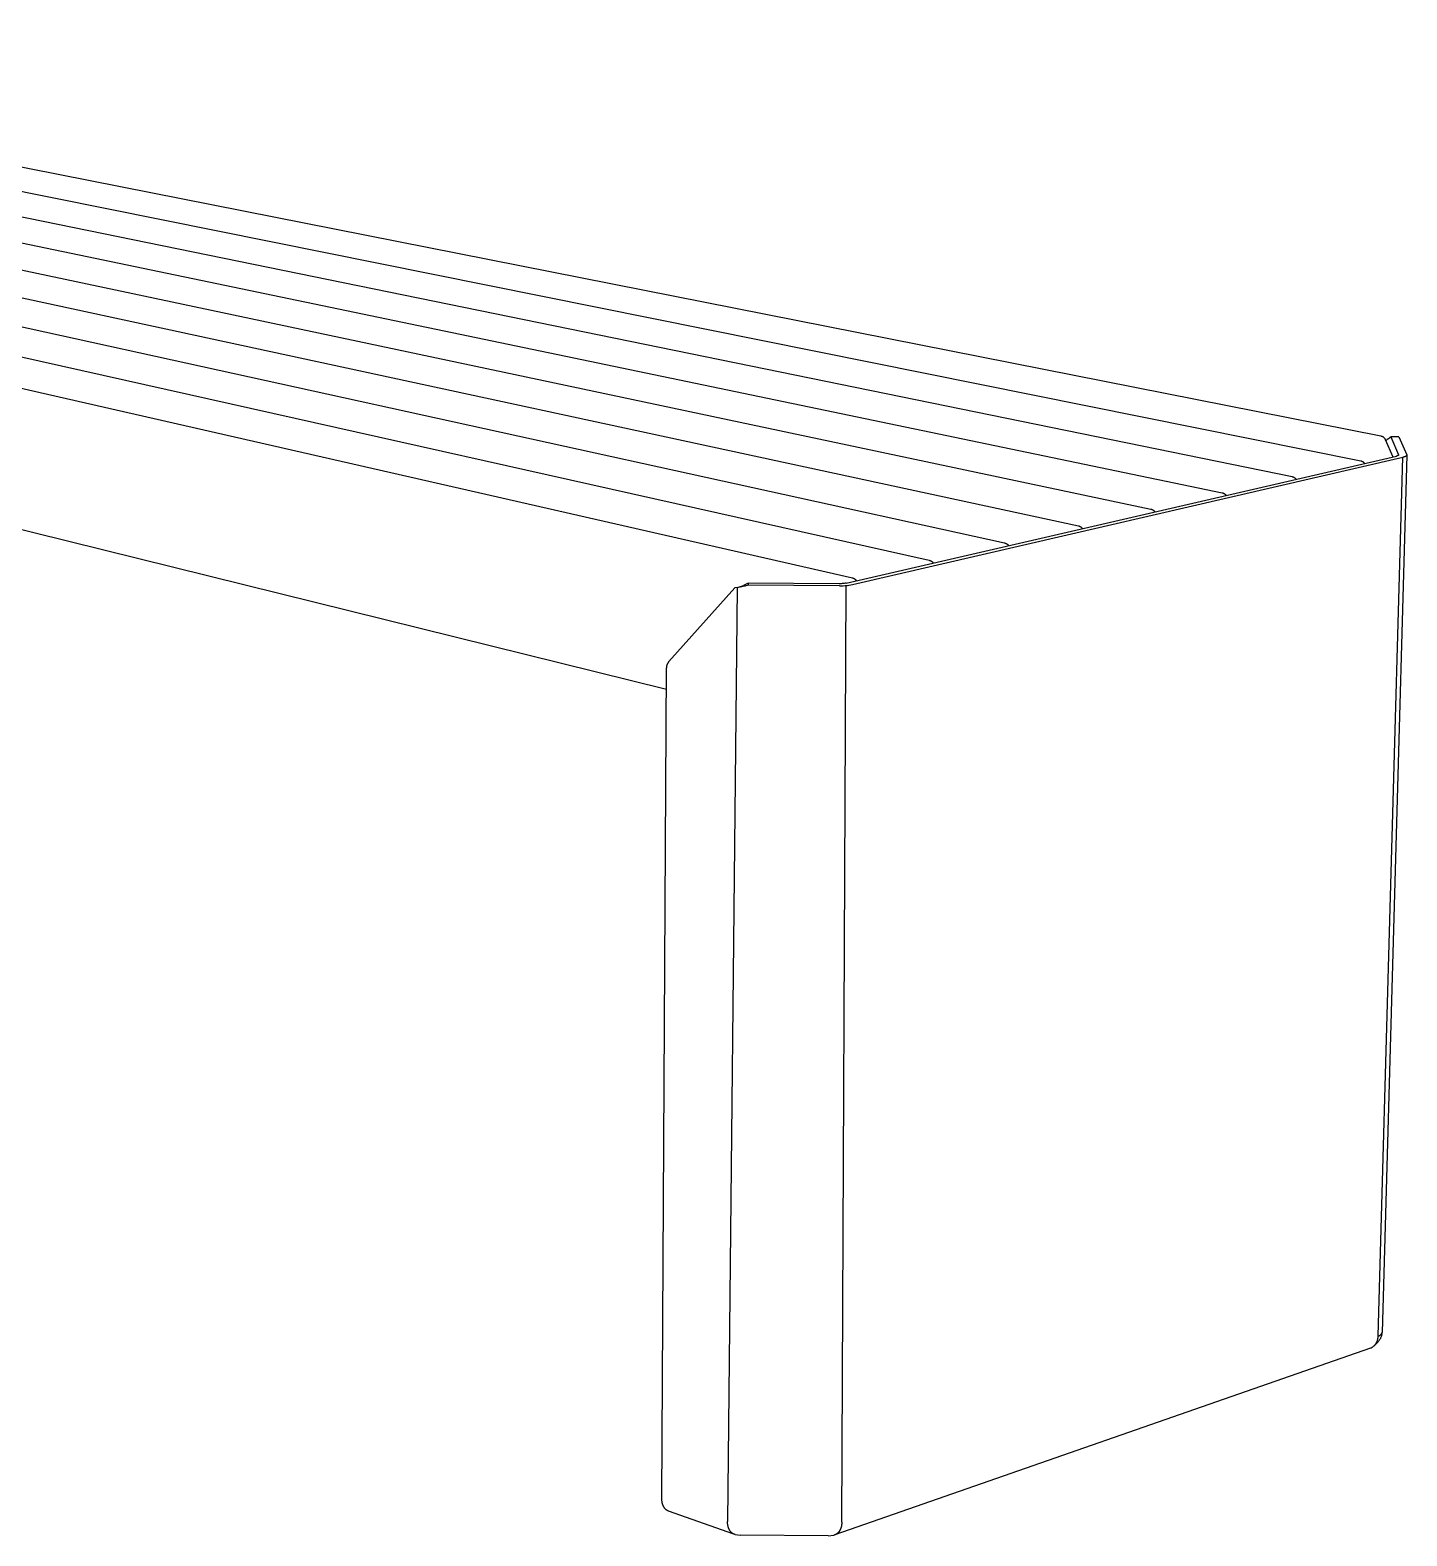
# Model space of a CAD drawing. Header units: millimetres. Extents: x 0 to 4030, y 0 to 2816.
# Drawn here: x 818.4 to 1243.5, y 836.4 to 1301.3 of the extents above; entities that cross this region are included whole.
import ezdxf

# ---------------------------------------------------------------- set-up
doc = ezdxf.new("R2010")
doc.units = ezdxf.units.MM
doc.header["$MEASUREMENT"] = 0
doc.layers.add('Domyślny', color=7, linetype='Continuous', true_color=0x000000)
doc.layers.add('Utwórz2D linie widoczne', color=7, linetype='Continuous', true_color=0x000000)

msp = doc.modelspace()

# ---------------------------------------------------------------- linework, layer by layer
at = {"layer": 'Domyślny'}
for p, q in [((1234.57, 898.12), (1242.23, 1169.37)), ((1069, 840.62), (1070.33, 1129.8)), ((1036.74, 1129.2), (1033.73, 840.88)), ((1036.04, 836.85), (1037.74, 836.59)), ((1064.82, 836.39), (1066.51, 836.63))]:
    msp.add_line(p, q, dxfattribs=at)
at = {"layer": 'Utwórz2D linie widoczne'}
for p, q in [((553.12, 1297.42), (1208.01, 1163.41)), ((573.56, 1300.19), (1229.21, 1168.3)), ((602.12, 1301.26), (1235.44, 1175.98)), ((532.41, 1294.61), (1186.43, 1158.44)), ((490.11, 1288.87), (1142.06, 1148.21)), ((511.4, 1291.76), (1164.45, 1153.37)), ((468.51, 1285.94), (1119.24, 1142.95)), ((424.39, 1279.96), (1072.3, 1132.13)), ((446.61, 1282.97), (1095.99, 1137.59)), ((1014.9, 1097.68), (426.24, 1243.41)), ((1235.44, 1175.98), (1235.5, 1175.97)), ((1235.5, 1175.97), (1235.56, 1175.95)), ((1235.56, 1175.95), (1235.63, 1175.93)), ((1235.63, 1175.93), (1235.69, 1175.91)), ((1235.69, 1175.91), (1235.75, 1175.89)), ((1235.75, 1175.89), (1235.81, 1175.87)), ((1235.81, 1175.87), (1235.87, 1175.84)), ((1235.87, 1175.84), (1235.93, 1175.81)), ((1235.93, 1175.81), (1235.98, 1175.78)), ((1235.98, 1175.78), (1236.04, 1175.75)), ((1236.04, 1175.75), (1236.1, 1175.71)), ((1236.1, 1175.71), (1236.15, 1175.68)), ((1236.15, 1175.68), (1236.2, 1175.64)), ((1236.2, 1175.64), (1236.25, 1175.6)), ((1236.25, 1175.6), (1236.3, 1175.56)), ((1236.3, 1175.56), (1236.35, 1175.52)), ((1236.35, 1175.52), (1236.4, 1175.47)), ((1236.4, 1175.47), (1236.44, 1175.42)), ((1236.44, 1175.42), (1236.49, 1175.38)), ((1236.49, 1175.38), (1236.53, 1175.33)), ((1236.53, 1175.33), (1236.57, 1175.28)), ((1236.57, 1175.28), (1236.61, 1175.22)), ((1236.61, 1175.22), (1236.64, 1175.17)), ((1236.64, 1175.17), (1236.68, 1175.12)), ((1236.68, 1175.12), (1236.71, 1175.06)), ((1236.71, 1175.06), (1236.74, 1175)), ((1236.74, 1175), (1236.77, 1174.94)), ((1236.77, 1174.94), (1236.8, 1174.89)), ((1236.8, 1174.89), (1239.13, 1169.5)), ((1237.46, 1175.02), (1236.96, 1174.51)), ((1237.46, 1175.02), (1237.53, 1175.05)), ((1237.53, 1175.05), (1237.61, 1175.08)), ((1237.61, 1175.08), (1237.68, 1175.11)), ((1237.68, 1175.11), (1237.75, 1175.15)), ((1237.75, 1175.15), (1237.82, 1175.18)), ((1237.82, 1175.18), (1237.89, 1175.22)), ((1237.89, 1175.22), (1237.96, 1175.26)), ((1237.96, 1175.26), (1238.03, 1175.31)), ((1238.03, 1175.31), (1238.09, 1175.35)), ((1238.09, 1175.35), (1238.16, 1175.4)), ((1238.16, 1175.4), (1238.22, 1175.45)), ((1238.22, 1175.45), (1238.28, 1175.5)), ((1238.28, 1175.5), (1238.34, 1175.56)), ((1238.34, 1175.56), (1238.39, 1175.62)), ((1238.39, 1175.62), (1238.45, 1175.67)), ((1238.45, 1175.67), (1238.5, 1175.73)), ((1238.5, 1175.73), (1240.92, 1170.19)), ((1241, 1175.72), (1238.5, 1175.73)), ((1241, 1175.72), (1243.45, 1170.18)), ((1070.37, 1130.54), (1240.27, 1169.76)), ((1072.33, 1130.09), (1242.23, 1169.37)), ((1229.21, 1168.3), (1229.27, 1168.29)), ((1229.27, 1168.29), (1229.33, 1168.27)), ((1229.33, 1168.27), (1229.4, 1168.25)), ((1229.4, 1168.25), (1229.46, 1168.23)), ((1229.46, 1168.23), (1229.52, 1168.21)), ((1229.52, 1168.21), (1229.58, 1168.18)), ((1229.58, 1168.18), (1229.64, 1168.16)), ((1229.64, 1168.16), (1229.7, 1168.13)), ((1229.7, 1168.13), (1229.75, 1168.1)), ((1229.75, 1168.1), (1229.81, 1168.07)), ((1229.81, 1168.07), (1229.87, 1168.03)), ((1229.87, 1168.03), (1229.92, 1168)), ((1229.92, 1168), (1229.97, 1167.96)), ((1229.97, 1167.96), (1230.02, 1167.92)), ((1230.02, 1167.92), (1230.07, 1167.88)), ((1230.07, 1167.88), (1230.12, 1167.83)), ((1230.12, 1167.83), (1230.17, 1167.79)), ((1230.17, 1167.79), (1230.22, 1167.74)), ((1230.22, 1167.74), (1230.26, 1167.69)), ((1230.26, 1167.69), (1230.3, 1167.64)), ((1230.3, 1167.64), (1230.34, 1167.59)), ((1230.34, 1167.59), (1230.38, 1167.54)), ((1230.38, 1167.54), (1230.42, 1167.49)), ((1243.47, 1170.06), (1235.79, 899.13)), ((1240.35, 1169.78), (1240.27, 1169.76)), ((1240.44, 1169.8), (1240.35, 1169.78)), ((1240.51, 1169.83), (1240.44, 1169.8)), ((1240.55, 1169.84), (1240.51, 1169.83)), ((1240.58, 1169.85), (1240.55, 1169.84)), ((1240.61, 1169.86), (1240.58, 1169.85)), ((1240.65, 1169.88), (1240.61, 1169.86)), ((1240.68, 1169.89), (1240.65, 1169.88)), ((1240.7, 1169.9), (1240.68, 1169.89)), ((1240.73, 1169.92), (1240.7, 1169.9)), ((1240.76, 1169.93), (1240.73, 1169.92)), ((1240.77, 1169.94), (1240.76, 1169.93)), ((1240.78, 1169.94), (1240.77, 1169.94)), ((1240.79, 1169.95), (1240.78, 1169.94)), ((1240.8, 1169.96), (1240.79, 1169.95)), ((1240.81, 1169.96), (1240.8, 1169.96)), ((1240.82, 1169.97), (1240.81, 1169.96)), ((1240.83, 1169.98), (1240.82, 1169.97)), ((1240.84, 1169.98), (1240.83, 1169.98)), ((1240.85, 1169.99), (1240.84, 1169.98)), ((1240.86, 1170), (1240.85, 1169.99)), ((1240.87, 1170.01), (1240.86, 1170.01)), ((1240.86, 1170.01), (1240.86, 1170)), ((1240.88, 1170.02), (1240.87, 1170.01)), ((1240.89, 1170.03), (1240.88, 1170.03)), ((1240.88, 1170.03), (1240.88, 1170.02)), ((1240.88, 1170.02), (1240.88, 1170.02)), ((1240.9, 1170.04), (1240.89, 1170.04)), ((1240.89, 1170.04), (1240.89, 1170.03)), ((1240.89, 1170.03), (1240.89, 1170.03)), ((1240.91, 1170.06), (1240.9, 1170.05)), ((1240.9, 1170.05), (1240.9, 1170.05)), ((1240.9, 1170.05), (1240.9, 1170.05)), ((1240.9, 1170.05), (1240.9, 1170.04)), ((1240.92, 1170.07), (1240.91, 1170.07)), ((1240.91, 1170.07), (1240.91, 1170.07)), ((1240.91, 1170.07), (1240.91, 1170.06)), ((1240.91, 1170.06), (1240.91, 1170.06)), ((1240.91, 1170.06), (1240.91, 1170.06)), ((1240.92, 1170.19), (1240.92, 1170.18)), ((1240.92, 1170.18), (1240.92, 1170.18)), ((1240.92, 1170.18), (1240.92, 1170.18)), ((1240.92, 1170.18), (1240.92, 1170.17)), ((1240.92, 1170.17), (1240.92, 1170.17)), ((1240.92, 1170.17), (1240.92, 1170.17)), ((1240.92, 1170.17), (1240.92, 1170.16)), ((1240.92, 1170.16), (1240.93, 1170.16)), ((1240.93, 1170.1), (1240.92, 1170.1)), ((1240.92, 1170.1), (1240.92, 1170.1)), ((1240.92, 1170.1), (1240.92, 1170.09)), ((1240.92, 1170.09), (1240.92, 1170.09)), ((1240.92, 1170.09), (1240.92, 1170.09)), ((1240.92, 1170.09), (1240.92, 1170.08)), ((1240.92, 1170.08), (1240.92, 1170.08)), ((1240.92, 1170.08), (1240.92, 1170.07)), ((1240.93, 1170.16), (1240.93, 1170.16)), ((1240.93, 1170.16), (1240.93, 1170.15)), ((1240.93, 1170.15), (1240.93, 1170.15)), ((1240.93, 1170.15), (1240.93, 1170.14)), ((1240.93, 1170.14), (1240.93, 1170.14)), ((1240.93, 1170.14), (1240.93, 1170.14)), ((1240.93, 1170.14), (1240.93, 1170.13)), ((1240.93, 1170.13), (1240.93, 1170.13)), ((1240.93, 1170.13), (1240.93, 1170.13)), ((1240.93, 1170.13), (1240.93, 1170.12)), ((1240.93, 1170.12), (1240.93, 1170.12)), ((1240.93, 1170.12), (1240.93, 1170.11)), ((1240.93, 1170.11), (1240.93, 1170.11)), ((1240.93, 1170.11), (1240.93, 1170.11)), ((1240.93, 1170.11), (1240.93, 1170.1)), ((1242.39, 1169.41), (1242.23, 1169.37)), ((1242.54, 1169.45), (1242.39, 1169.41)), ((1242.68, 1169.49), (1242.54, 1169.45)), ((1242.75, 1169.52), (1242.68, 1169.49)), ((1242.82, 1169.54), (1242.75, 1169.52)), ((1242.88, 1169.56), (1242.82, 1169.54)), ((1242.94, 1169.59), (1242.88, 1169.56)), ((1242.99, 1169.61), (1242.94, 1169.59)), ((1243.05, 1169.64), (1242.99, 1169.61)), ((1243.1, 1169.66), (1243.05, 1169.64)), ((1243.14, 1169.69), (1243.1, 1169.66)), ((1243.17, 1169.7), (1243.14, 1169.69)), ((1243.19, 1169.71), (1243.17, 1169.7)), ((1243.21, 1169.73), (1243.19, 1169.71)), ((1243.23, 1169.74), (1243.21, 1169.73)), ((1243.25, 1169.75), (1243.23, 1169.74)), ((1243.27, 1169.77), (1243.25, 1169.75)), ((1243.29, 1169.78), (1243.27, 1169.77)), ((1243.3, 1169.79), (1243.29, 1169.78)), ((1243.32, 1169.81), (1243.3, 1169.79)), ((1243.33, 1169.82), (1243.32, 1169.81)), ((1243.35, 1169.83), (1243.33, 1169.82)), ((1243.36, 1169.85), (1243.35, 1169.83)), ((1243.37, 1169.86), (1243.36, 1169.85)), ((1243.38, 1169.87), (1243.37, 1169.86)), ((1243.39, 1169.87), (1243.38, 1169.87)), ((1243.4, 1169.89), (1243.39, 1169.88)), ((1243.39, 1169.88), (1243.39, 1169.87)), ((1243.41, 1169.9), (1243.4, 1169.89)), ((1243.4, 1169.89), (1243.4, 1169.89)), ((1243.42, 1169.91), (1243.41, 1169.91)), ((1243.41, 1169.91), (1243.41, 1169.9)), ((1243.43, 1169.93), (1243.42, 1169.92)), ((1243.42, 1169.92), (1243.42, 1169.91)), ((1243.44, 1169.95), (1243.43, 1169.94)), ((1243.43, 1169.94), (1243.43, 1169.93)), ((1243.43, 1169.93), (1243.43, 1169.93)), ((1243.45, 1169.96), (1243.44, 1169.96)), ((1243.44, 1169.96), (1243.44, 1169.95)), ((1243.45, 1170.18), (1243.45, 1170.17)), ((1243.45, 1170.17), (1243.45, 1170.16)), ((1243.45, 1170.16), (1243.45, 1170.16)), ((1243.45, 1170.16), (1243.46, 1170.15)), ((1243.46, 1169.99), (1243.45, 1169.98)), ((1243.45, 1169.98), (1243.45, 1169.98)), ((1243.45, 1169.98), (1243.45, 1169.97)), ((1243.45, 1169.97), (1243.45, 1169.96)), ((1243.46, 1170.15), (1243.46, 1170.14)), ((1243.46, 1170.14), (1243.46, 1170.14)), ((1243.46, 1170.14), (1243.46, 1170.13)), ((1243.46, 1170.13), (1243.46, 1170.12)), ((1243.46, 1170.12), (1243.46, 1170.11)), ((1243.46, 1170.11), (1243.47, 1170.11)), ((1243.47, 1170.03), (1243.46, 1170.02)), ((1243.46, 1170.02), (1243.46, 1170.02)), ((1243.46, 1170.02), (1243.46, 1170.01)), ((1243.46, 1170.01), (1243.46, 1170)), ((1243.46, 1170), (1243.46, 1170)), ((1243.46, 1170), (1243.46, 1169.99)), ((1243.47, 1170.11), (1243.47, 1170.1)), ((1243.47, 1170.1), (1243.47, 1170.09)), ((1243.47, 1170.09), (1243.47, 1170.09)), ((1243.47, 1170.09), (1243.47, 1170.08)), ((1243.47, 1170.08), (1243.47, 1170.07)), ((1243.47, 1170.07), (1243.47, 1170.07)), ((1243.47, 1170.07), (1243.47, 1170.06)), ((1243.47, 1170.06), (1243.47, 1170.05)), ((1243.47, 1170.05), (1243.47, 1170.05)), ((1243.47, 1170.05), (1243.47, 1170.04)), ((1243.47, 1170.04), (1243.47, 1170.03)), ((1208.01, 1163.41), (1208.08, 1163.4)), ((1208.08, 1163.4), (1208.14, 1163.38)), ((1208.14, 1163.38), (1208.2, 1163.37)), ((1208.2, 1163.37), (1208.27, 1163.35)), ((1208.27, 1163.35), (1208.33, 1163.32)), ((1208.33, 1163.32), (1208.39, 1163.3)), ((1208.39, 1163.3), (1208.45, 1163.27)), ((1208.45, 1163.27), (1208.51, 1163.24)), ((1208.51, 1163.24), (1208.56, 1163.21)), ((1208.56, 1163.21), (1208.62, 1163.18)), ((1208.62, 1163.18), (1208.68, 1163.14)), ((1208.68, 1163.14), (1208.73, 1163.11)), ((1208.73, 1163.11), (1208.78, 1163.07)), ((1208.78, 1163.07), (1208.84, 1163.03)), ((1208.84, 1163.03), (1208.89, 1162.99)), ((1208.89, 1162.99), (1208.93, 1162.94)), ((1208.93, 1162.94), (1208.98, 1162.9)), ((1208.98, 1162.9), (1209.03, 1162.85)), ((1209.03, 1162.85), (1209.07, 1162.8)), ((1209.07, 1162.8), (1209.11, 1162.75)), ((1209.11, 1162.75), (1209.15, 1162.7)), ((1209.15, 1162.7), (1209.19, 1162.65)), ((1209.19, 1162.65), (1209.23, 1162.6)), ((1186.43, 1158.44), (1186.5, 1158.43)), ((1186.5, 1158.43), (1186.56, 1158.41)), ((1186.56, 1158.41), (1186.62, 1158.39)), ((1186.62, 1158.39), (1186.69, 1158.37)), ((1186.69, 1158.37), (1186.75, 1158.35)), ((1186.75, 1158.35), (1186.81, 1158.32)), ((1186.81, 1158.32), (1186.87, 1158.3)), ((1186.87, 1158.3), (1186.93, 1158.27)), ((1186.93, 1158.27), (1186.99, 1158.24)), ((1186.99, 1158.24), (1187.04, 1158.2)), ((1187.04, 1158.2), (1187.1, 1158.17)), ((1187.1, 1158.17), (1187.15, 1158.13)), ((1187.15, 1158.13), (1187.21, 1158.09)), ((1187.21, 1158.09), (1187.26, 1158.05)), ((1187.26, 1158.05), (1187.31, 1158.01)), ((1187.31, 1158.01), (1187.36, 1157.97)), ((1187.36, 1157.97), (1187.4, 1157.92)), ((1187.4, 1157.92), (1187.45, 1157.87)), ((1187.45, 1157.87), (1187.49, 1157.82)), ((1187.49, 1157.82), (1187.54, 1157.77)), ((1187.54, 1157.77), (1187.58, 1157.72)), ((1187.58, 1157.72), (1187.62, 1157.67)), ((1187.62, 1157.67), (1187.65, 1157.62)), ((1164.45, 1153.37), (1164.52, 1153.36)), ((1164.52, 1153.36), (1164.58, 1153.34)), ((1164.58, 1153.34), (1164.64, 1153.32)), ((1164.64, 1153.32), (1164.71, 1153.3)), ((1164.71, 1153.3), (1164.77, 1153.28)), ((1164.77, 1153.28), (1164.83, 1153.25)), ((1164.83, 1153.25), (1164.89, 1153.23)), ((1164.89, 1153.23), (1164.95, 1153.2)), ((1164.95, 1153.2), (1165.01, 1153.17)), ((1165.01, 1153.17), (1165.06, 1153.13)), ((1165.06, 1153.13), (1165.12, 1153.1)), ((1165.12, 1153.1), (1165.17, 1153.06)), ((1165.17, 1153.06), (1165.23, 1153.02)), ((1165.23, 1153.02), (1165.28, 1152.98)), ((1165.28, 1152.98), (1165.33, 1152.94)), ((1165.33, 1152.94), (1165.38, 1152.89)), ((1165.38, 1152.89), (1165.43, 1152.85)), ((1165.43, 1152.85), (1165.47, 1152.8)), ((1165.47, 1152.8), (1165.52, 1152.75)), ((1165.52, 1152.75), (1165.56, 1152.7)), ((1165.56, 1152.7), (1165.6, 1152.65)), ((1165.6, 1152.65), (1165.64, 1152.6)), ((1165.64, 1152.6), (1165.68, 1152.54)), ((1142.06, 1148.21), (1142.12, 1148.2)), ((1142.12, 1148.2), (1142.19, 1148.18)), ((1142.19, 1148.18), (1142.25, 1148.16)), ((1142.25, 1148.16), (1142.31, 1148.14)), ((1142.31, 1148.14), (1142.38, 1148.12)), ((1142.38, 1148.12), (1142.44, 1148.09)), ((1142.44, 1148.09), (1142.5, 1148.06)), ((1142.5, 1148.06), (1142.56, 1148.03)), ((1142.56, 1148.03), (1142.62, 1148)), ((1142.62, 1148), (1142.67, 1147.97)), ((1142.67, 1147.97), (1142.73, 1147.93)), ((1142.73, 1147.93), (1142.78, 1147.9)), ((1142.78, 1147.9), (1142.84, 1147.86)), ((1142.84, 1147.86), (1142.89, 1147.82)), ((1142.89, 1147.82), (1142.94, 1147.77)), ((1142.94, 1147.77), (1142.99, 1147.73)), ((1142.99, 1147.73), (1143.04, 1147.68)), ((1143.04, 1147.68), (1143.08, 1147.64)), ((1143.08, 1147.64), (1143.13, 1147.59)), ((1143.13, 1147.59), (1143.17, 1147.54)), ((1143.17, 1147.54), (1143.21, 1147.48)), ((1143.21, 1147.48), (1143.25, 1147.43)), ((1143.25, 1147.43), (1143.29, 1147.38)), ((1119.24, 1142.95), (1119.31, 1142.94)), ((1119.31, 1142.94), (1119.37, 1142.92)), ((1119.37, 1142.92), (1119.44, 1142.9)), ((1119.44, 1142.9), (1119.5, 1142.88)), ((1119.5, 1142.88), (1119.56, 1142.86)), ((1119.56, 1142.86), (1119.62, 1142.83)), ((1119.62, 1142.83), (1119.68, 1142.8)), ((1119.68, 1142.8), (1119.74, 1142.77)), ((1119.74, 1142.77), (1119.8, 1142.74)), ((1119.8, 1142.74), (1119.86, 1142.71)), ((1119.86, 1142.71), (1119.92, 1142.67)), ((1119.92, 1142.67), (1119.97, 1142.63)), ((1119.97, 1142.63), (1120.02, 1142.59)), ((1120.02, 1142.59), (1120.08, 1142.55)), ((1120.08, 1142.55), (1120.13, 1142.51)), ((1120.13, 1142.51), (1120.18, 1142.46)), ((1120.18, 1142.46), (1120.23, 1142.42)), ((1120.23, 1142.42), (1120.27, 1142.37)), ((1120.27, 1142.37), (1120.32, 1142.32)), ((1120.32, 1142.32), (1120.36, 1142.27)), ((1120.36, 1142.27), (1120.4, 1142.22)), ((1120.4, 1142.22), (1120.44, 1142.16)), ((1120.44, 1142.16), (1120.48, 1142.11)), ((1095.99, 1137.59), (1096.06, 1137.58)), ((1096.06, 1137.58), (1096.13, 1137.56)), ((1096.13, 1137.56), (1096.2, 1137.54)), ((1096.2, 1137.54), (1096.26, 1137.52)), ((1096.26, 1137.52), (1096.33, 1137.49)), ((1096.33, 1137.49), (1096.39, 1137.46)), ((1096.39, 1137.46), (1096.45, 1137.43)), ((1096.45, 1137.43), (1096.52, 1137.4)), ((1096.52, 1137.4), (1096.58, 1137.36)), ((1096.58, 1137.36), (1096.64, 1137.33)), ((1096.64, 1137.33), (1096.7, 1137.29)), ((1096.7, 1137.29), (1096.75, 1137.25)), ((1096.75, 1137.25), (1096.81, 1137.21)), ((1096.81, 1137.21), (1096.86, 1137.16)), ((1096.86, 1137.16), (1096.91, 1137.12)), ((1096.91, 1137.12), (1096.96, 1137.07)), ((1096.96, 1137.07), (1097.01, 1137.02)), ((1097.01, 1137.02), (1097.06, 1136.97)), ((1097.06, 1136.97), (1097.11, 1136.91)), ((1097.11, 1136.91), (1097.15, 1136.86)), ((1097.15, 1136.86), (1097.19, 1136.8)), ((1097.19, 1136.8), (1097.23, 1136.74)), ((1038.04, 1129.57), (1038.36, 1129.69)), ((1038.36, 1129.69), (1038.68, 1129.82)), ((1040.09, 1130.48), (1038.68, 1129.82)), ((1040.13, 1129.86), (1039.11, 1129.61)), ((1068.23, 1130.35), (1040.09, 1130.48)), ((1040.09, 1130.48), (1040.13, 1129.86)), ((1068.3, 1129.72), (1040.13, 1129.86)), ((1068.54, 1130.35), (1068.23, 1130.35)), ((1068.3, 1129.72), (1068.88, 1129.72)), ((1068.84, 1130.36), (1068.54, 1130.35)), ((1069.15, 1130.37), (1068.84, 1130.36)), ((1068.88, 1129.72), (1069.46, 1129.74)), ((1069.46, 1130.4), (1069.15, 1130.37)), ((1069.76, 1130.44), (1069.46, 1130.4)), ((1069.46, 1129.74), (1070.04, 1129.77)), ((1070.06, 1130.49), (1069.76, 1130.44)), ((1070.04, 1129.77), (1070.61, 1129.83)), ((1070.37, 1130.54), (1070.06, 1130.49)), ((1070.61, 1129.83), (1071.19, 1129.9)), ((1071.19, 1129.9), (1071.76, 1129.99)), ((1071.76, 1129.99), (1072.33, 1130.09)), ((1072.3, 1132.13), (1072.36, 1132.12)), ((1072.36, 1132.12), (1072.43, 1132.1)), ((1072.43, 1132.1), (1072.5, 1132.07)), ((1072.5, 1132.07), (1072.57, 1132.05)), ((1072.57, 1132.05), (1072.63, 1132.02)), ((1072.63, 1132.02), (1072.69, 1132)), ((1072.69, 1132), (1072.76, 1131.97)), ((1072.76, 1131.97), (1072.82, 1131.93)), ((1072.82, 1131.93), (1072.88, 1131.9)), ((1072.88, 1131.9), (1072.94, 1131.86)), ((1072.94, 1131.86), (1073, 1131.82)), ((1073, 1131.82), (1073.06, 1131.78)), ((1073.06, 1131.78), (1073.11, 1131.74)), ((1073.11, 1131.74), (1073.17, 1131.69)), ((1073.17, 1131.69), (1073.22, 1131.65)), ((1073.22, 1131.65), (1073.27, 1131.6)), ((1073.27, 1131.6), (1073.32, 1131.55)), ((1073.32, 1131.55), (1073.37, 1131.5)), ((1073.37, 1131.5), (1073.41, 1131.44)), ((1073.41, 1131.44), (1073.46, 1131.39)), ((1073.46, 1131.39), (1073.5, 1131.33)), ((1073.5, 1131.33), (1073.54, 1131.27)), ((1015.64, 1106.31), (1036.02, 1129.04)), ((1037.06, 1129.2), (1036.02, 1129.04)), ((1036.74, 1129.2), (1036.02, 1129.04)), ((1036.74, 1129.2), (1037.07, 1129.28)), ((1038.09, 1129.39), (1037.06, 1129.2)), ((1037.07, 1129.28), (1037.4, 1129.37)), ((1037.4, 1129.37), (1037.72, 1129.46)), ((1037.72, 1129.46), (1038.04, 1129.57)), ((1039.11, 1129.61), (1038.09, 1129.39)), ((1013.43, 847.98), (1014.93, 1104.18)), ((1014.93, 1104.4), (1014.94, 1104.51)), ((1014.93, 1104.29), (1014.93, 1104.4)), ((1014.93, 1104.18), (1014.93, 1104.29)), ((1014.94, 1104.51), (1014.95, 1104.61)), ((1014.95, 1104.61), (1014.96, 1104.72)), ((1014.96, 1104.72), (1014.98, 1104.83)), ((1014.98, 1104.83), (1015, 1104.94)), ((1015, 1104.94), (1015.02, 1105.05)), ((1015.02, 1105.05), (1015.05, 1105.15)), ((1015.05, 1105.15), (1015.08, 1105.26)), ((1015.08, 1105.26), (1015.12, 1105.36)), ((1015.12, 1105.36), (1015.15, 1105.46)), ((1015.15, 1105.46), (1015.19, 1105.56)), ((1015.19, 1105.56), (1015.24, 1105.66)), ((1015.24, 1105.66), (1015.29, 1105.76)), ((1015.29, 1105.76), (1015.34, 1105.86)), ((1015.34, 1105.86), (1015.39, 1105.95)), ((1015.39, 1105.95), (1015.45, 1106.04)), ((1015.45, 1106.04), (1015.51, 1106.13)), ((1015.51, 1106.13), (1015.58, 1106.22)), ((1015.58, 1106.22), (1015.64, 1106.31)), ((1234.5, 897.19), (1234.52, 897.32)), ((1234.52, 897.32), (1234.54, 897.45)), ((1234.54, 897.45), (1234.56, 897.58)), ((1234.56, 897.58), (1234.57, 897.72)), ((1234.57, 898.12), (1234.62, 898.12)), ((1234.58, 897.98), (1234.57, 898.12)), ((1234.57, 897.85), (1234.58, 897.98)), ((1234.57, 897.72), (1234.57, 897.85)), ((1234.62, 898.12), (1234.67, 898.13)), ((1234.67, 898.13), (1234.72, 898.14)), ((1234.72, 898.14), (1234.77, 898.16)), ((1234.77, 898.16), (1234.82, 898.17)), ((1234.82, 898.17), (1234.87, 898.19)), ((1234.87, 898.19), (1234.92, 898.2)), ((1234.92, 898.2), (1234.96, 898.22)), ((1234.96, 898.22), (1235.01, 898.24)), ((1235.01, 898.24), (1235.05, 898.27)), ((1235.05, 898.27), (1235.1, 898.29)), ((1235.1, 898.29), (1235.14, 898.32)), ((1235.14, 898.32), (1235.19, 898.34)), ((1235.19, 898.34), (1235.23, 898.37)), ((1235.28, 897.35), (1235.2, 897.19)), ((1235.23, 898.37), (1235.27, 898.4)), ((1235.27, 898.4), (1235.31, 898.43)), ((1235.35, 897.5), (1235.28, 897.35)), ((1235.31, 898.43), (1235.35, 898.46)), ((1235.35, 898.46), (1235.39, 898.5)), ((1235.42, 897.66), (1235.35, 897.5)), ((1235.39, 898.5), (1235.42, 898.53)), ((1235.42, 898.53), (1235.46, 898.57)), ((1235.48, 897.82), (1235.42, 897.66)), ((1235.46, 898.57), (1235.49, 898.61)), ((1235.54, 897.98), (1235.48, 897.82)), ((1235.49, 898.61), (1235.52, 898.65)), ((1235.52, 898.65), (1235.56, 898.69)), ((1235.59, 898.14), (1235.54, 897.98)), ((1235.56, 898.69), (1235.59, 898.73)), ((1235.59, 898.73), (1235.61, 898.77)), ((1235.63, 898.29), (1235.59, 898.14)), ((1235.61, 898.77), (1235.64, 898.81)), ((1235.66, 898.45), (1235.63, 898.29)), ((1235.64, 898.81), (1235.67, 898.85)), ((1235.7, 898.61), (1235.66, 898.45)), ((1235.67, 898.85), (1235.69, 898.9)), ((1235.69, 898.9), (1235.72, 898.94)), ((1235.72, 898.76), (1235.7, 898.61)), ((1235.72, 898.94), (1235.74, 898.99)), ((1235.74, 898.92), (1235.72, 898.76)), ((1235.74, 898.99), (1235.76, 899.04)), ((1235.76, 899.04), (1235.77, 899.08)), ((1235.77, 899.08), (1235.79, 899.13)), ((1232.26, 894.36), (1066.87, 836.72)), ((1232.26, 894.36), (1232.38, 894.42)), ((1232.38, 894.42), (1232.5, 894.48)), ((1232.5, 894.48), (1232.61, 894.55)), ((1232.61, 894.55), (1232.73, 894.62)), ((1232.73, 894.62), (1232.84, 894.69)), ((1232.84, 894.69), (1232.95, 894.77)), ((1232.95, 894.77), (1233.06, 894.85)), ((1233.06, 894.85), (1233.16, 894.93)), ((1233.16, 894.93), (1233.26, 895.02)), ((1233.26, 895.02), (1233.36, 895.11)), ((1233.36, 895.11), (1233.46, 895.2)), ((1233.46, 895.2), (1233.55, 895.3)), ((1233.55, 895.3), (1233.64, 895.4)), ((1233.64, 895.4), (1233.72, 895.5)), ((1233.72, 895.5), (1233.8, 895.61)), ((1233.89, 895.61), (1233.75, 895.51)), ((1233.8, 895.61), (1233.88, 895.72)), ((1233.88, 895.72), (1233.95, 895.83)), ((1234.02, 895.72), (1233.89, 895.61)), ((1233.95, 895.83), (1234.02, 895.94)), ((1234.02, 895.94), (1234.09, 896.06)), ((1234.15, 895.84), (1234.02, 895.72)), ((1234.09, 896.06), (1234.15, 896.18)), ((1234.15, 896.18), (1234.21, 896.3)), ((1234.28, 895.96), (1234.15, 895.84)), ((1234.21, 896.3), (1234.27, 896.42)), ((1234.27, 896.42), (1234.32, 896.54)), ((1234.4, 896.08), (1234.28, 895.96)), ((1234.32, 896.54), (1234.36, 896.67)), ((1234.36, 896.67), (1234.4, 896.8)), ((1234.4, 896.8), (1234.44, 896.93)), ((1234.51, 896.21), (1234.4, 896.08)), ((1234.44, 896.93), (1234.47, 897.06)), ((1234.47, 897.06), (1234.5, 897.19)), ((1234.63, 896.34), (1234.51, 896.21)), ((1234.73, 896.47), (1234.63, 896.34)), ((1234.84, 896.61), (1234.73, 896.47)), ((1234.94, 896.75), (1234.84, 896.61)), ((1235.03, 896.89), (1234.94, 896.75)), ((1235.12, 897.04), (1235.03, 896.89)), ((1235.2, 897.19), (1235.12, 897.04)), ((1013.43, 847.82), (1013.43, 847.98)), ((1013.44, 847.65), (1013.43, 847.82)), ((1013.45, 847.49), (1013.44, 847.65)), ((1013.46, 847.33), (1013.45, 847.49)), ((1013.48, 847.17), (1013.46, 847.33)), ((1013.5, 847.01), (1013.48, 847.17)), ((1013.52, 846.85), (1013.5, 847.01)), ((1013.55, 846.69), (1013.52, 846.85)), ((1013.59, 846.54), (1013.55, 846.69)), ((1013.62, 846.38), (1013.59, 846.54)), ((1013.67, 846.23), (1013.62, 846.38)), ((1013.72, 846.08), (1013.67, 846.23)), ((1013.77, 845.93), (1013.72, 846.08)), ((1013.8, 845.86), (1013.77, 845.93)), ((1013.82, 845.78), (1013.8, 845.86)), ((1013.86, 845.71), (1013.82, 845.78)), ((1013.89, 845.64), (1013.86, 845.71)), ((1013.92, 845.57), (1013.89, 845.64)), ((1013.95, 845.5), (1013.92, 845.57)), ((1013.99, 845.44), (1013.95, 845.5)), ((1014.02, 845.37), (1013.99, 845.44)), ((1014.06, 845.31), (1014.02, 845.37)), ((1014.1, 845.24), (1014.06, 845.31)), ((1014.14, 845.18), (1014.1, 845.24)), ((1014.18, 845.12), (1014.14, 845.18)), ((1014.22, 845.06), (1014.18, 845.12)), ((1014.26, 845), (1014.22, 845.06)), ((1014.31, 844.94), (1014.26, 845)), ((1014.35, 844.88), (1014.31, 844.94)), ((1014.4, 844.83), (1014.35, 844.88)), ((1014.44, 844.77), (1014.4, 844.83)), ((1014.49, 844.72), (1014.44, 844.77)), ((1014.54, 844.67), (1014.49, 844.72)), ((1014.59, 844.62), (1014.54, 844.67)), ((1014.64, 844.57), (1014.59, 844.62)), ((1014.69, 844.53), (1014.64, 844.57)), ((1014.74, 844.48), (1014.69, 844.53)), ((1014.79, 844.44), (1014.74, 844.48)), ((1014.84, 844.4), (1014.79, 844.44)), ((1014.9, 844.36), (1014.84, 844.4)), ((1014.95, 844.32), (1014.9, 844.36)), ((1015.01, 844.28), (1014.95, 844.32)), ((1015.06, 844.25), (1015.01, 844.28)), ((1015.12, 844.21), (1015.06, 844.25)), ((1015.18, 844.18), (1015.12, 844.21)), ((1015.24, 844.15), (1015.18, 844.18)), ((1015.29, 844.12), (1015.24, 844.15)), ((1015.35, 844.1), (1015.29, 844.12)), ((1015.41, 844.07), (1015.35, 844.1)), ((1015.47, 844.05), (1015.41, 844.07)), ((1015.53, 844.02), (1015.47, 844.05)), ((1035.7, 836.95), (1015.53, 844.02)), ((1033.73, 840.69), (1033.73, 840.88)), ((1033.74, 840.51), (1033.73, 840.69)), ((1033.75, 840.32), (1033.74, 840.51)), ((1033.76, 840.14), (1033.75, 840.32)), ((1033.78, 839.95), (1033.76, 840.14)), ((1033.8, 839.77), (1033.78, 839.95)), ((1033.84, 839.59), (1033.8, 839.77)), ((1033.87, 839.41), (1033.84, 839.59)), ((1033.91, 839.25), (1033.87, 839.41)), ((1033.95, 839.09), (1033.91, 839.25)), ((1034, 838.93), (1033.95, 839.09)), ((1034.03, 838.85), (1034, 838.93)), ((1034.06, 838.77), (1034.03, 838.85)), ((1034.09, 838.7), (1034.06, 838.77)), ((1034.12, 838.62), (1034.09, 838.7)), ((1034.15, 838.54), (1034.12, 838.62)), ((1034.18, 838.47), (1034.15, 838.54)), ((1034.22, 838.4), (1034.18, 838.47)), ((1034.25, 838.32), (1034.22, 838.4)), ((1034.29, 838.25), (1034.25, 838.32)), ((1034.33, 838.18), (1034.29, 838.25)), ((1034.37, 838.12), (1034.33, 838.18)), ((1034.41, 838.05), (1034.37, 838.12)), ((1034.45, 837.99), (1034.41, 838.05)), ((1034.49, 837.93), (1034.45, 837.99)), ((1034.53, 837.87), (1034.49, 837.93)), ((1034.57, 837.82), (1034.53, 837.87)), ((1034.62, 837.76), (1034.57, 837.82)), ((1034.66, 837.7), (1034.62, 837.76)), ((1034.71, 837.65), (1034.66, 837.7)), ((1034.76, 837.59), (1034.71, 837.65)), ((1034.81, 837.54), (1034.76, 837.59)), ((1034.86, 837.49), (1034.81, 837.54)), ((1034.91, 837.44), (1034.86, 837.49)), ((1034.96, 837.39), (1034.91, 837.44)), ((1035.02, 837.35), (1034.96, 837.39)), ((1035.08, 837.3), (1035.02, 837.35)), ((1035.13, 837.26), (1035.08, 837.3)), ((1035.18, 837.22), (1035.13, 837.26)), ((1035.24, 837.18), (1035.18, 837.22)), ((1035.3, 837.15), (1035.24, 837.18)), ((1035.36, 837.11), (1035.3, 837.15)), ((1035.41, 837.08), (1035.36, 837.11)), ((1035.47, 837.05), (1035.41, 837.08)), ((1035.53, 837.02), (1035.47, 837.05)), ((1035.59, 836.99), (1035.53, 837.02)), ((1035.66, 836.96), (1035.59, 836.99)), ((1035.72, 836.94), (1035.66, 836.96)), ((1035.78, 836.92), (1035.72, 836.94)), ((1035.84, 836.9), (1035.78, 836.92)), ((1035.91, 836.88), (1035.84, 836.9)), ((1035.97, 836.86), (1035.91, 836.88)), ((1036.04, 836.85), (1035.97, 836.86)), ((1067.04, 836.79), (1066.98, 836.76)), ((1067.1, 836.82), (1067.04, 836.79)), ((1067.17, 836.85), (1067.1, 836.82)), ((1067.23, 836.88), (1067.17, 836.85)), ((1067.29, 836.91), (1067.23, 836.88)), ((1067.35, 836.95), (1067.29, 836.91)), ((1067.41, 836.99), (1067.35, 836.95)), ((1067.47, 837.02), (1067.41, 836.99)), ((1067.52, 837.06), (1067.47, 837.02)), ((1067.58, 837.11), (1067.52, 837.06)), ((1067.64, 837.15), (1067.58, 837.11)), ((1067.7, 837.2), (1067.64, 837.15)), ((1067.75, 837.25), (1067.7, 837.2)), ((1067.81, 837.3), (1067.75, 837.25)), ((1067.86, 837.35), (1067.81, 837.3)), ((1067.91, 837.4), (1067.86, 837.35)), ((1067.96, 837.46), (1067.91, 837.4)), ((1068.01, 837.51), (1067.96, 837.46)), ((1068.06, 837.57), (1068.01, 837.51)), ((1068.11, 837.63), (1068.06, 837.57)), ((1068.15, 837.69), (1068.11, 837.63)), ((1068.19, 837.75), (1068.15, 837.69)), ((1068.24, 837.81), (1068.19, 837.75)), ((1068.28, 837.87), (1068.24, 837.81)), ((1068.32, 837.93), (1068.28, 837.87)), ((1068.36, 838), (1068.32, 837.93)), ((1068.4, 838.07), (1068.36, 838)), ((1068.44, 838.15), (1068.4, 838.07)), ((1068.48, 838.22), (1068.44, 838.15)), ((1068.52, 838.29), (1068.48, 838.22)), ((1068.55, 838.37), (1068.52, 838.29)), ((1068.59, 838.44), (1068.55, 838.37)), ((1068.62, 838.52), (1068.59, 838.44)), ((1068.65, 838.6), (1068.62, 838.52)), ((1068.68, 838.68), (1068.65, 838.6)), ((1068.71, 838.75), (1068.68, 838.68)), ((1068.73, 838.83), (1068.71, 838.75)), ((1068.78, 838.99), (1068.73, 838.83)), ((1068.82, 839.15), (1068.78, 838.99)), ((1068.87, 839.33), (1068.82, 839.15)), ((1068.9, 839.5), (1068.87, 839.33)), ((1068.93, 839.68), (1068.9, 839.5)), ((1068.95, 839.86), (1068.93, 839.68)), ((1068.97, 840.05), (1068.95, 839.86)), ((1068.99, 840.24), (1068.97, 840.05)), ((1069, 840.43), (1068.99, 840.24)), ((1069, 840.62), (1069, 840.43)), ((1064.82, 836.39), (1037.74, 836.59)), ((1066.58, 836.64), (1066.51, 836.63)), ((1066.65, 836.66), (1066.58, 836.64)), ((1066.71, 836.67), (1066.65, 836.66)), ((1066.78, 836.69), (1066.71, 836.67)), ((1066.85, 836.71), (1066.78, 836.69)), ((1066.91, 836.74), (1066.85, 836.71)), ((1066.98, 836.76), (1066.91, 836.74))]:
    msp.add_line(p, q, dxfattribs=at)

doc.saveas('drawing.dxf')
